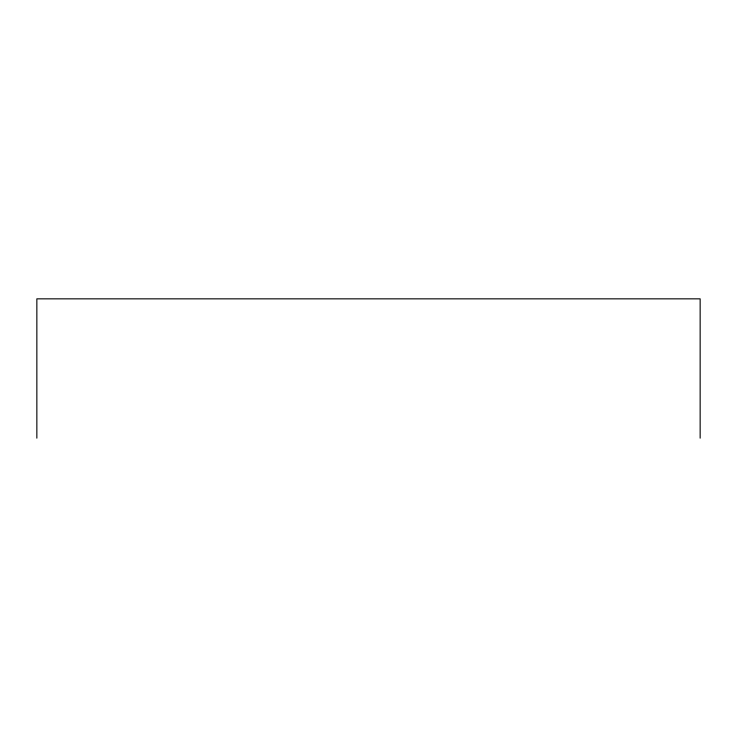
<?xml version="1.0" encoding="UTF-8"?>
<svg xmlns="http://www.w3.org/2000/svg" width="737" height="737" viewBox="0 0 737 737"><rect width="100%" height="100%" fill="white"/><g stroke="black" fill="none" stroke-linecap="round" stroke-linejoin="round"><path stroke-width="1.11" d="M700.15 438.156L700.15 298.844L36.85 298.844L36.85 438.156"/></g></svg>
